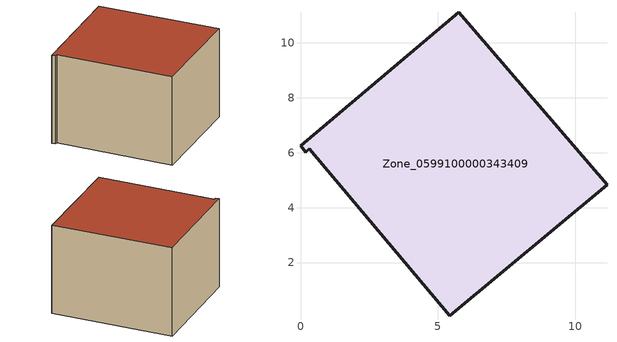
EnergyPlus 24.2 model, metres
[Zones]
Zone_0599100000343409
 floor ground (C_G): 5.44,0.06 0.32,6.14 0.19,6.02 0,6.24 5.76,11.11 11.16,4.84 z0
 wall outside (C_F): 11.16,4.84 5.76,11.11 0,6.24 0.19,6.02 0.32,6.14 5.44,0.06 11.16,4.84 z0:6.23
 roof outside (C_R): 0.32,6.14 5.44,0.06 11.16,4.84 5.76,11.11 0,6.24 0.19,6.02 z6.23
[BUILDING]
Pand.0599100000343409: North Axis=0; Terrain=City; Loads Convergence Tolerance Value=0.04; Temperature Convergence Tolerance Value=0.4; Solar Distribution=FullExterior; Maximum Number of Warmup Days=25; Minimum Number of Warmup Days=1
[Site:Location]
Rotterdam.The.Hague.AP_ZH_NLD Design_Conditions: Latitude=51.96; Longitude=4.45; Time Zone=1; Elevation=-4.5
[SITE:GROUNDTEMPERATURE:BUILDINGSURFACE]
18, 18, 18, 18, 18, 18, 18, 18, 18, 18, 18, 18
[MATERIAL] Thermal Absorptance=0.9; Solar Absorptance=0.7; Visible Absorptance=0.7
Name | Roughness | Thickness | Conductivity | Density | Specific Heat
G.TI.1992-2005 | MediumSmooth | 0.15 | 0.06 | 540 | 1210
F.TI.1992-2005 | Rough | 0.3 | 0.12 | 1920 | 840
R.TI.1992-2005 | MediumRough | 0.2 | 0.08 | 1500 | 1000
[CONSTRUCTION]
C_G: G.TI.1992-2005
C_F: F.TI.1992-2005
C_R: R.TI.1992-2005
[ZONE]
Zone_0599100000343409: Type=1; Multiplier=1; Ceiling Height=Autocalculate; Volume=Autocalculate; Floor Area=autocalculate; Part of Total Floor Area=Yes
[ZONEINFILTRATION:DESIGNFLOWRATE]
Infil_Zone_0599100000343409: Zone or ZoneList or Space or SpaceList=Zone_0599100000343409; Schedule=AlwaysOn; Design Flow Rate Calculation Method=Flow/Area; Flow Rate per Floor Area=0.0015; Constant Term Coefficient=1; Temperature Term Coefficient=0; Velocity Term Coefficient=0; Velocity Squared Term Coefficient=0
[HVACTEMPLATE:ZONE:IDEALLOADSAIRSYSTEM]
Zone_0599100000343409: Maximum Heating Supply Air Temperature=50; Minimum Cooling Supply Air Temperature=13; Maximum Heating Supply Air Humidity Ratio=0.0156; Minimum Cooling Supply Air Humidity Ratio=0.0077; Heating Limit=NoLimit; Cooling Limit=NoLimit; Dehumidification Control Type=ConstantSensibleHeatRatio; Cooling Sensible Heat Ratio=0.7; Dehumidification Setpoint=60; Humidification Control Type=None; Humidification Setpoint=30; Outdoor Air Method=None; Outdoor Air Flow Rate per Person=0.00944; Outdoor Air Flow Rate per Zone Floor Area=0; Outdoor Air Flow Rate per Zone=0; Demand Controlled Ventilation Type=None; Outdoor Air Economizer Type=NoEconomizer; Heat Recovery Type=None; Sensible Heat Recovery Effectiveness=0.7; Latent Heat Recovery Effectiveness=0.65
[ZONECONTROL:THERMOSTAT]
ThermostatControl_Zone_0599100000343409: Zone or ZoneList=Zone_0599100000343409; Control Type Schedule=DualSetpointControlType; Control 1=Thermostat_Zone_0599100000343409; Temperature Difference Between Cutout And Setpoint=0
[THERMOSTATSETPOINT:DUALSETPOINT]
Thermostat_Zone_0599100000343409: Heating Setpoint Temperature Schedule=HeatingSetpoint_Zone_0599100000343409; Cooling Setpoint Temperature Schedule=CoolingSetpoint_Zone_0599100000343409
[SCHEDULE:COMPACT]
HeatingSetpoint_Zone_0599100000343409: Through: 12/31, For: AllDays, Until: 24:00, 21
CoolingSetpoint_Zone_0599100000343409: Through: 12/31, For: AllDays, Until: 24:00, 24
DualSetpointControlType: Through: 12/31, For: AllDays, Until: 24:00, 4
AlwaysOn: Through: 12/31, For: AllDays, Until: 24:00, 1
